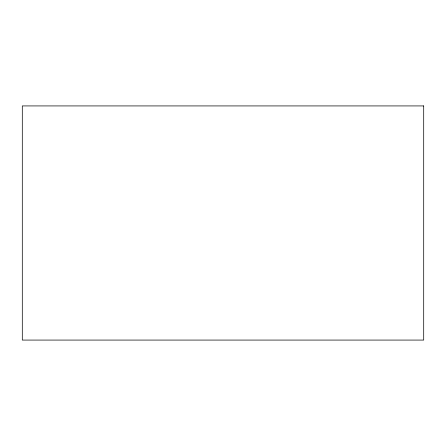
<?xml version="1.0" encoding="UTF-8"?>
<svg xmlns="http://www.w3.org/2000/svg" width="446" height="446" viewBox="0 0 446 446"><rect width="100%" height="100%" fill="white"/><g stroke="black" fill="none" stroke-linecap="round" stroke-linejoin="round"><path stroke-width="0.67" d="M423.7 105.925L22.3 105.925L22.3 340.075L423.7 340.075L423.7 105.925"/></g></svg>
